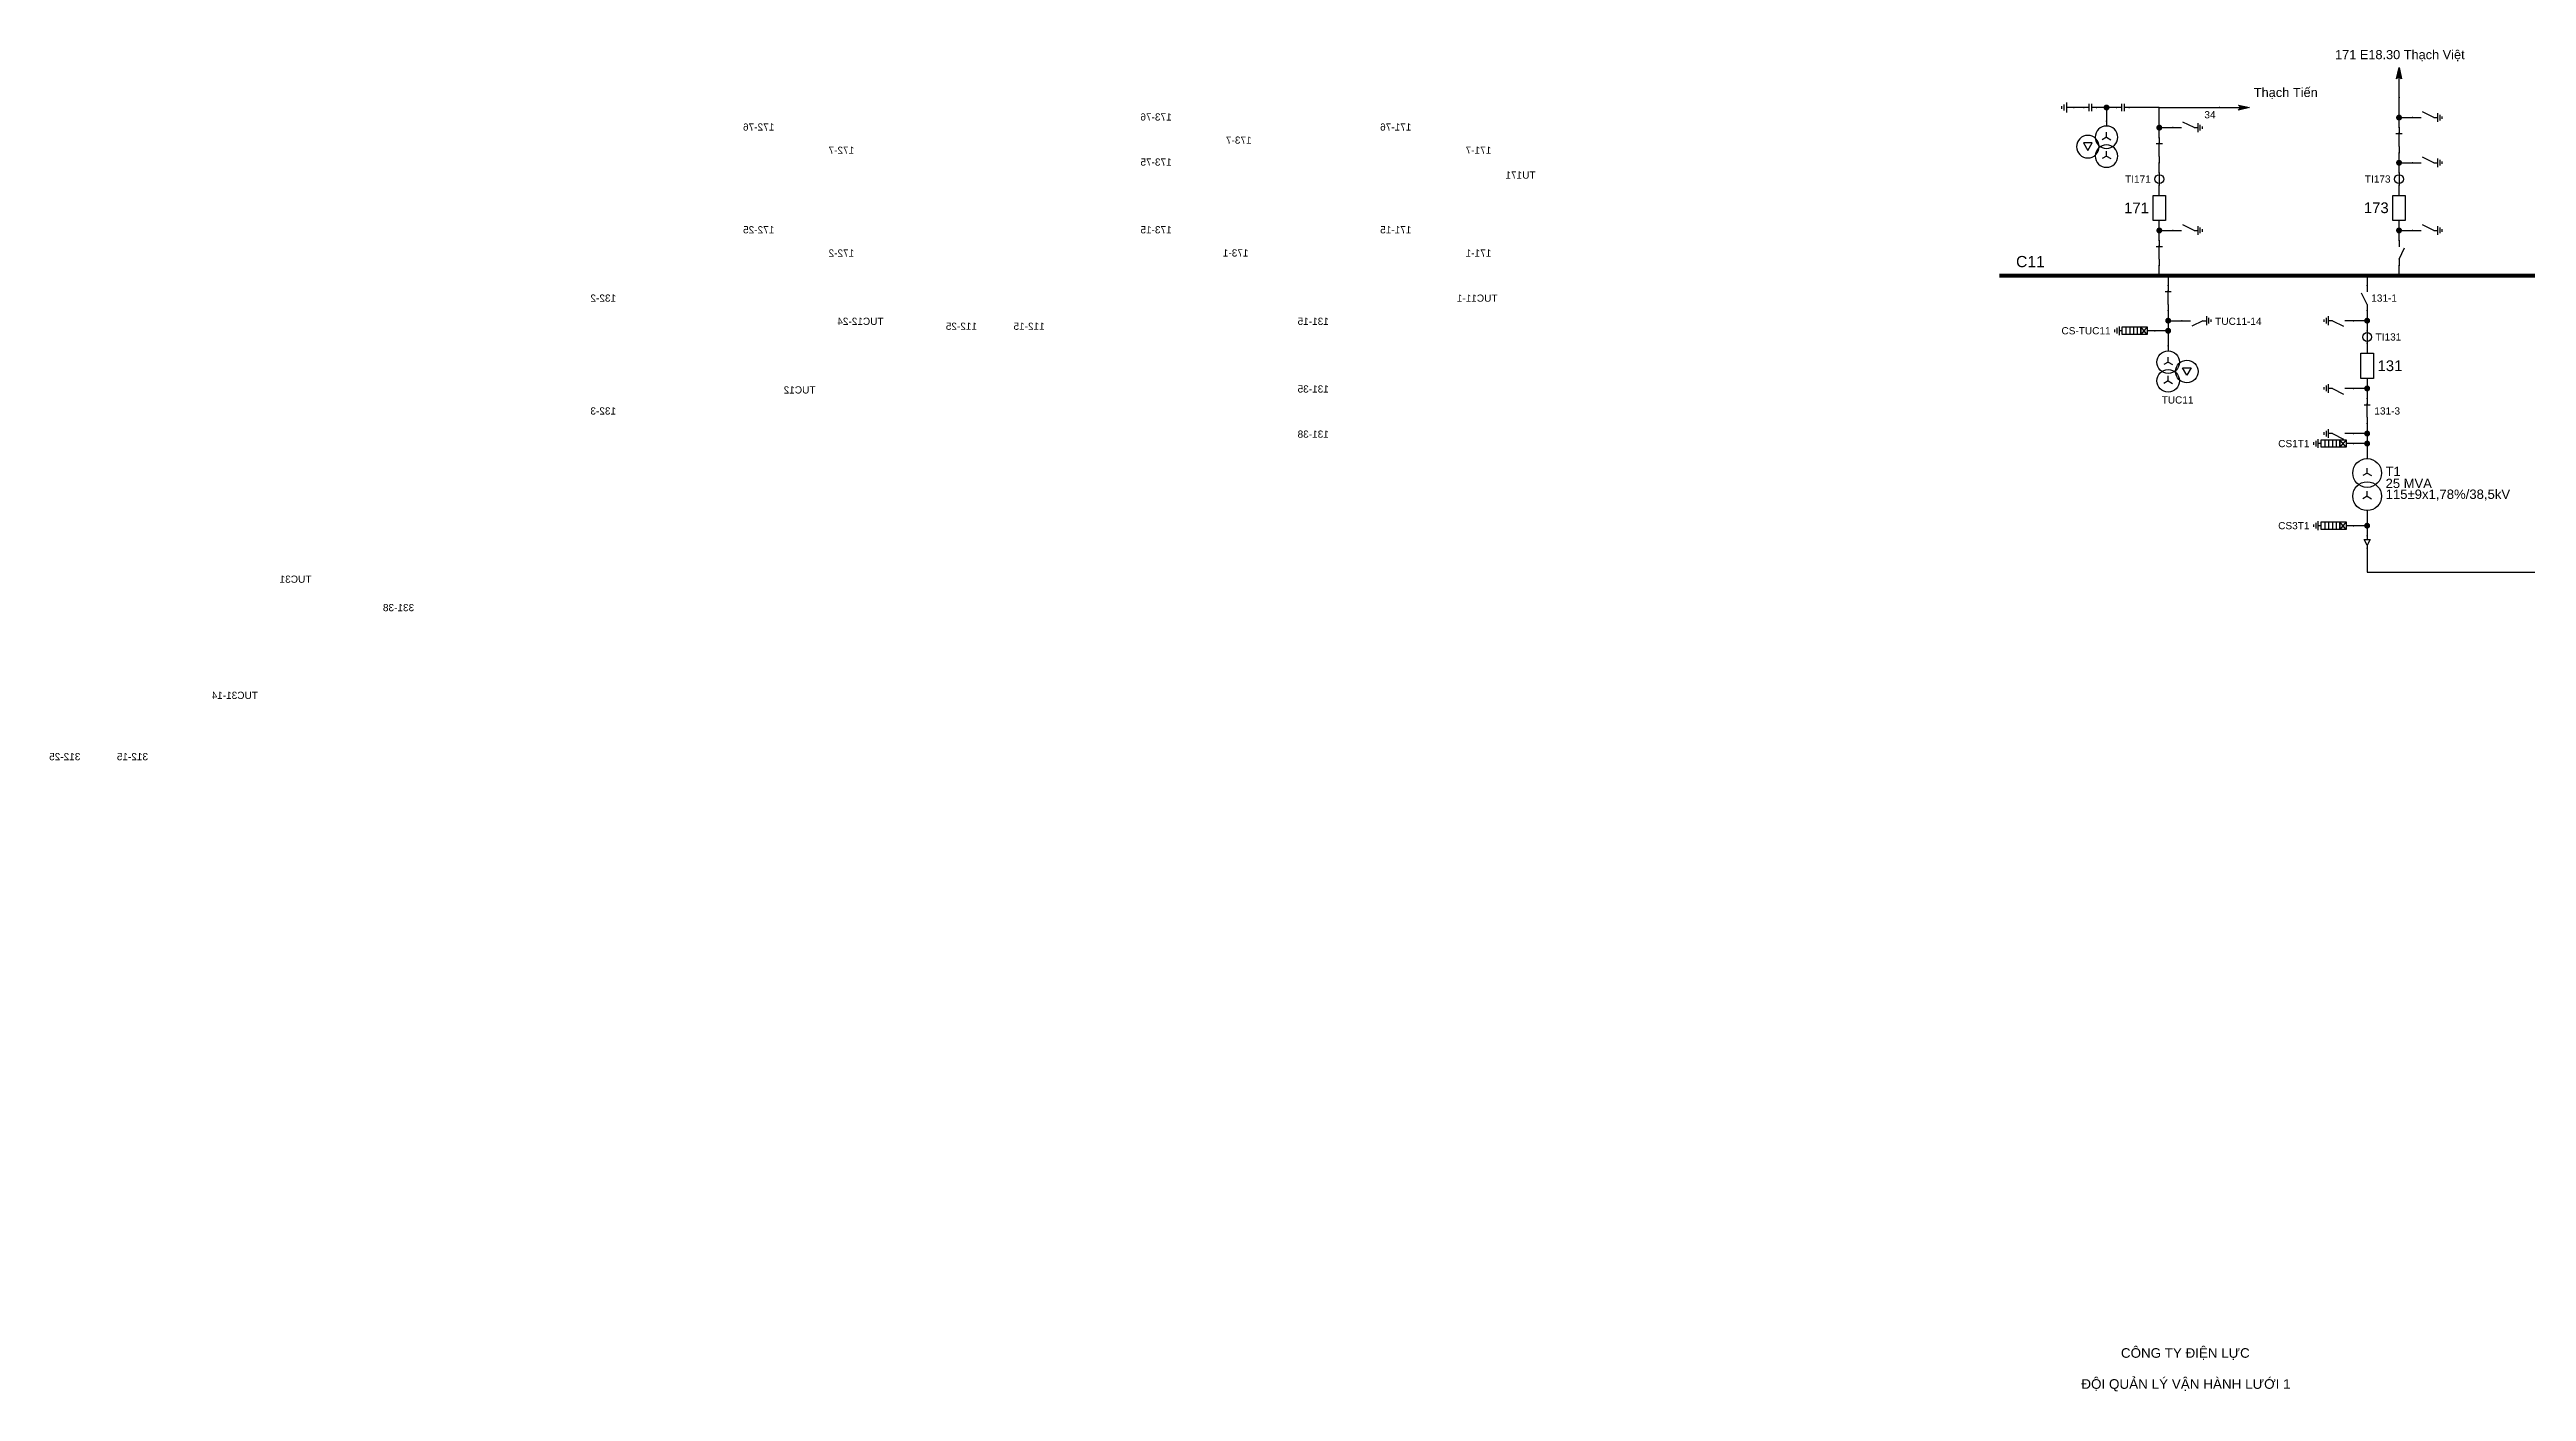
# Model space of a CAD drawing. Header units: millimetres. Extents: x -351 to 411, y 7 to 290.
# Drawn here: x -351.5 to 143.4, y 12.4 to 280.5 of the extents above; entities that cross this region are included whole.
import ezdxf

# ---------------------------------------------------------------- set-up
doc = ezdxf.new("R2010")
doc.units = ezdxf.units.MM
for name, color, linetype, lineweight in [('BUSBAR_110KV', 1, 'Continuous', 50), ('GROUND', 3, 'Continuous', 25), ('HV_110KV', 1, 'Continuous', 25), ('MV_35KV', 30, 'Continuous', 25)]:
    doc.layers.add(name, color=color, linetype=linetype, lineweight=lineweight)
doc.layers.add('SYM_PORTS', color=8, linetype='Continuous', plot=False)
doc.layers.add('TEXT', color=7, linetype='Continuous')
doc.styles.add('SLD_TEXT', font='arial.ttf')

# ---------------------------------------------------------------- blocks, each defined once
blk = doc.blocks.new('SYM_DISCONNECTOR_CLOSED')
at = {"lineweight": 25}
for points in [[(-0.625, 1.25), (0.625, 1.25)], [(0, 2.5), (0, 1.25)], [(0, -1.25), (0, 1.5)], [(0, -1.25), (0, -2.5)]]:
    blk.add_lwpolyline(points, dxfattribs=at)
at = {"layer": 'SYM_PORTS'}
for p in [(0, 2.5), (0, -2.5)]:
    blk.add_point(p, dxfattribs=at)
blk.add_attdef('DEVICE_CODE', (1.625, -0.5), '', height=2)
blk = doc.blocks.new('SYM_EARTHING_SWITCH_OPEN')
at = {"lineweight": 25}
for points in [[(0, -1.25), (-1.125, 1)], [(0, 3), (0, 1.25)], [(-0.875, -2), (0.875, -2)], [(-0.5625, -2.4375), (0.5625, -2.4375)], [(-0.25, -2.875), (0.25, -2.875)], [(0, -1.25), (0, -2)]]:
    blk.add_lwpolyline(points, dxfattribs=at)
at = {"layer": 'SYM_PORTS'}
blk.add_point((0, 3), dxfattribs=at)
blk.add_attdef('DEVICE_CODE', (1.875, 0), '', height=2)
blk = doc.blocks.new('SYM_CIRCUIT_BREAKER')
at = {"lineweight": 25}
blk.add_lwpolyline([(-1.25, 2.5), (1.25, 2.5), (1.25, -2.5), (-1.25, -2.5)], close=True, dxfattribs=at)
at = {"layer": 'SYM_PORTS'}
for p in [(0, 2.5), (0, -2.5)]:
    blk.add_point(p, dxfattribs=at)
blk.add_attdef('DEVICE_CODE', (2.25, -0.5), '', height=2)
at = {"flags": 1}
blk.add_attdef('RATING', (2.25, -3.5), '', height=2, dxfattribs=at)
blk = doc.blocks.new('SYM_CURRENT_TRANSFORMER')
at = {"lineweight": 25}
blk.add_lwpolyline([(0, 1.25), (0, -1.25)], dxfattribs=at)
blk.add_circle((0, 0), 0.875, dxfattribs=at)
at = {"layer": 'SYM_PORTS'}
for p in [(0, 1.25), (0, -1.25)]:
    blk.add_point(p, dxfattribs=at)
blk.add_attdef('DEVICE_CODE', (1.875, -1.75), '', height=2)
at = {"flags": 1}
blk.add_attdef('RATIO', (1.875, -4.75), '', height=2, dxfattribs=at)
blk = doc.blocks.new('SYM_COUPLING_CAPACITOR')
at = {"lineweight": 25}
for points in [[(-0.75, 0.25), (0.75, 0.25)], [(0, 1.25), (0, 0.25)], [(-0.75, -0.25), (0.75, -0.25)], [(0, -0.25), (0, -1.25)]]:
    blk.add_lwpolyline(points, dxfattribs=at)
at = {"layer": 'SYM_PORTS'}
for p in [(0, 1.25), (0, -1.25)]:
    blk.add_point(p, dxfattribs=at)
blk.add_attdef('DEVICE_CODE', (1.75, -1.75), '', height=2)
blk = doc.blocks.new('SYM_VOLTAGE_TRANSFORMER')
at = {"lineweight": 25}
for points in [[(0, 1.375), (-0.8625, 0.875)], [(0, 4.625), (0, 3.625)], [(0, 1.375), (0, 2.375)], [(0, 1.375), (0.8625, 0.875)], [(0, -2.375), (-0.8625, -2.875)], [(0, -2.375), (0, -1.375)], [(0, -2.375), (0.8625, -2.875)]]:
    blk.add_lwpolyline(points, dxfattribs=at)
blk.add_lwpolyline([(2.875, 0.25), (4.625, 0.25), (3.75, -1.25)], close=True, dxfattribs=at)
for centre in [(0, 1.375), (3.75, -0.5), (0, -2.375)]:
    blk.add_circle(centre, 2.25, dxfattribs=at)
at = {"layer": 'SYM_PORTS'}
blk.add_point((0, 4.625), dxfattribs=at)
blk.add_attdef('DEVICE_CODE', (7, 1.625), '', height=2)
at = {"flags": 1}
blk.add_attdef('RATIO', (7, -1.375), '', height=2, dxfattribs=at)
blk = doc.blocks.new('SYM_GROUND_SYMBOL')
at = {"lineweight": 25}
for points in [[(0, 1.25), (0, -0.25)], [(-1, -0.25), (1, -0.25)], [(-0.625, -0.75), (0.625, -0.75)], [(-0.25, -1.25), (0.25, -1.25)]]:
    blk.add_lwpolyline(points, dxfattribs=at)
at = {"layer": 'SYM_PORTS'}
blk.add_point((0, 1.25), dxfattribs=at)
blk = doc.blocks.new('SYM_LINE_FEEDER_ARROW')
blk.add_hatch(color=7).paths.add_polyline_path([(0, -3), (-0.5, -0.75), (0, -1.25), (0.5, -0.75)])
at = {"lineweight": 25}
blk.add_lwpolyline([(0, 3), (0, -1.25)], dxfattribs=at)
blk.add_lwpolyline([(0, -3), (-0.5, -0.75), (0, -1.25), (0.5, -0.75)], close=True, dxfattribs=at)
at = {"layer": 'SYM_PORTS'}
blk.add_point((0, 3), dxfattribs=at)
blk.add_attdef('LINE_NAME', (1.5, 0), '', height=2)
blk = doc.blocks.new('SYM_DISCONNECTOR_OPEN')
at = {"lineweight": 25}
for points in [[(0, -1.25), (-1.125, 1)], [(0, 2.5), (0, 1.25)], [(0, -1.25), (0, -2.5)]]:
    blk.add_lwpolyline(points, dxfattribs=at)
at = {"layer": 'SYM_PORTS'}
for p in [(0, 2.5), (0, -2.5)]:
    blk.add_point(p, dxfattribs=at)
blk.add_attdef('DEVICE_CODE', (1, -0.5), '', height=2)
blk = doc.blocks.new('SYM_SURGE_ARRESTER')
at = {"lineweight": 25}
for points in [[(-0.75, 2.5), (0.75, 2.5), (0.75, 1.25), (-0.75, 1.25)], [(-0.75, 1.25), (0.75, 1.25), (0.75, -2.5), (-0.75, -2.5)]]:
    blk.add_lwpolyline(points, close=True, dxfattribs=at)
for points in [[(-0.75, 2.5), (0.75, 1.25)], [(0.75, 2.5), (-0.75, 1.25)], [(-0.75, 0.5), (0.75, 0.5)], [(0, 4), (0, 2.5)], [(-0.875, -3.125), (0.875, -3.125)], [(-0.75, -0.25), (0.75, -0.25)], [(-0.75, -1), (0.75, -1)], [(-0.75, -1.75), (0.75, -1.75)], [(-0.5625, -3.5625), (0.5625, -3.5625)], [(-0.25, -4), (0.25, -4)], [(0, -2.5), (0, -3.125)]]:
    blk.add_lwpolyline(points, dxfattribs=at)
at = {"layer": 'SYM_PORTS'}
blk.add_point((0, 4), dxfattribs=at)
blk.add_attdef('DEVICE_CODE', (1.875, 1), '', height=2)
blk = doc.blocks.new('SYM_TRANSFORMER_2W')
at = {"lineweight": 25}
for points in [[(0, 2.3125), (-0.8625, 1.8125)], [(0, 2.3125), (0, 3.3125)], [(0, 2.3125), (0.8625, 1.8125)], [(0, -2.3125), (-0.8625, -2.8125)], [(0, -2.3125), (0, -1.3125)], [(0, -2.3125), (0.8625, -2.8125)]]:
    blk.add_lwpolyline(points, dxfattribs=at)
for centre in [(0, 2.3125), (0, -2.3125)]:
    blk.add_circle(centre, 2.875, dxfattribs=at)
at = {"layer": 'SYM_PORTS'}
for p in [(0, 5.1875), (0, -5.1875)]:
    blk.add_point(p, dxfattribs=at)
blk.add_attdef('DEVICE_CODE', (3.875, 2.1875), '', height=2)
at = {"flags": 1}
for tag, p in [('POWER', (3.875, -0.8125)), ('VOLTAGE_RATIO', (3.875, -3.8125))]:
    blk.add_attdef(tag, p, '', height=2, dxfattribs=at)
blk = doc.blocks.new('SYM_CABLE_TERMINATION')
at = {"lineweight": 25}
blk.add_lwpolyline([(-0.625, 0.5), (0.625, 0.5), (0, -0.625)], close=True, dxfattribs=at)
for points in [[(0, 1.25), (0, 0.5)], [(0, -0.625), (0, -1.25)]]:
    blk.add_lwpolyline(points, dxfattribs=at)
at = {"layer": 'SYM_PORTS'}
for p in [(0, 1.25), (0, -1.25)]:
    blk.add_point(p, dxfattribs=at)

msp = doc.modelspace()

# ---------------------------------------------------------------- hatches: boundary and pattern name
at = {"layer": 'HV_110KV'}
h = msp.add_hatch(color=7, dxfattribs=at)
edge = h.paths.add_edge_path()
edge.add_arc((59.47, 268.93), 0.6, 0, 360)
h = msp.add_hatch(color=7, dxfattribs=at)
edge = h.paths.add_edge_path()
edge.add_arc((117.9, 266.92), 0.6, 0, 360)
h = msp.add_hatch(color=7, dxfattribs=at)
edge = h.paths.add_edge_path()
edge.add_arc((70.01, 264.91), 0.6, 0, 360)
h = msp.add_hatch(color=7, dxfattribs=at)
edge = h.paths.add_edge_path()
edge.add_arc((117.9, 257.9), 0.6, 0, 360)
h = msp.add_hatch(color=7, dxfattribs=at)
edge = h.paths.add_edge_path()
edge.add_arc((70.01, 244.37), 0.6, 0, 360)
h = msp.add_hatch(color=7, dxfattribs=at)
edge = h.paths.add_edge_path()
edge.add_arc((117.9, 244.37), 0.6, 0, 360)
h = msp.add_hatch(color=7, dxfattribs=at)
edge = h.paths.add_edge_path()
edge.add_arc((71.78, 226.34), 0.6, 0, 360)
h = msp.add_hatch(color=7, dxfattribs=at)
edge = h.paths.add_edge_path()
edge.add_arc((71.78, 224.33), 0.6, 0, 360)
h = msp.add_hatch(color=7, dxfattribs=at)
edge = h.paths.add_edge_path()
edge.add_arc((111.53, 226.34), 0.6, 0, 360)
h = msp.add_hatch(color=7, dxfattribs=at)
edge = h.paths.add_edge_path()
edge.add_arc((111.53, 212.81), 0.6, 0, 360)
h = msp.add_hatch(color=7, dxfattribs=at)
edge = h.paths.add_edge_path()
edge.add_arc((111.53, 203.79), 0.6, 0, 360)
h = msp.add_hatch(color=7, dxfattribs=at)
edge = h.paths.add_edge_path()
edge.add_arc((111.53, 201.79), 0.6, 0, 360)
at = {"layer": 'MV_35KV'}
h = msp.add_hatch(color=7, dxfattribs=at)
edge = h.paths.add_edge_path()
edge.add_arc((111.53, 185.38), 0.6, 0, 360)

# ---------------------------------------------------------------- linework, layer by layer
at = {"layer": 'BUSBAR_110KV', "const_width": 0.785}
msp.add_lwpolyline([(38.06, 235.36), (146.63, 235.36)], dxfattribs=at)
at = {"layer": 'GROUND'}
msp.add_lwpolyline([(54.96, 268.93), (52.96, 268.93)], dxfattribs=at)
at = {"layer": 'HV_110KV'}
for points in [[(59.47, 268.93), (57.46, 268.93)], [(61.48, 268.93), (59.47, 268.93)], [(59.47, 268.93), (59.47, 266.23)], [(70.01, 268.93), (63.98, 268.93)], [(70.01, 264.91), (70.01, 268.93)], [(70.01, 268.93), (82.06, 268.93)], [(117.9, 266.92), (117.9, 270.94)], [(70.01, 262.9), (70.01, 264.91)], [(70.01, 264.91), (72.7, 264.91)], [(117.9, 264.91), (117.9, 266.92)], [(117.9, 266.92), (120.59, 266.92)], [(70.01, 255.89), (70.01, 257.9)], [(117.9, 257.9), (117.9, 259.91)], [(117.9, 255.89), (117.9, 257.9)], [(117.9, 257.9), (120.59, 257.9)], [(70.01, 251.38), (70.01, 253.39)], [(117.9, 251.38), (117.9, 253.39)], [(70.01, 244.37), (70.01, 246.38)], [(70.01, 242.37), (70.01, 244.37)], [(70.01, 244.37), (72.7, 244.37)], [(117.9, 244.37), (117.9, 246.38)], [(117.9, 242.37), (117.9, 244.37)], [(117.9, 244.37), (120.59, 244.37)], [(70.01, 235.36), (70.01, 237.37)], [(71.78, 235.36), (71.78, 233.35)], [(111.53, 235.36), (111.53, 233.35)], [(117.9, 235.36), (117.9, 237.37)], [(71.78, 228.35), (71.78, 226.34)], [(111.53, 228.35), (111.53, 226.34)], [(71.78, 224.33), (69.09, 224.33)], [(71.78, 226.34), (74.48, 226.34)], [(71.78, 226.34), (71.78, 224.33)], [(71.78, 224.33), (71.78, 221.32)], [(111.53, 226.34), (108.83, 226.34)], [(111.53, 226.34), (111.53, 224.33)], [(111.53, 221.83), (111.53, 219.82)], [(111.53, 212.81), (108.83, 212.81)], [(111.53, 214.82), (111.53, 212.81)], [(111.53, 212.81), (111.53, 210.8)], [(111.53, 203.79), (108.83, 203.79)], [(111.53, 205.8), (111.53, 203.79)], [(111.53, 203.79), (111.53, 201.79)], [(111.53, 201.79), (108.83, 201.79)], [(111.53, 201.79), (111.53, 198.77)]]:
    msp.add_lwpolyline(points, dxfattribs=at)
at = {"layer": 'MV_35KV'}
for points in [[(111.53, 188.4), (111.53, 185.38)], [(111.53, 185.38), (108.83, 185.38)], [(111.53, 185.38), (111.53, 183.38)], [(111.53, 180.88), (111.53, 178.18), (111.53, 176.09), (269.23, 176.09), (269.23, 173.39)]]:
    msp.add_lwpolyline(points, dxfattribs=at)

# ---------------------------------------------------------------- block references
at = {"layer": 'GROUND', "rotation": 270}
msp.add_blockref('SYM_GROUND_SYMBOL', (51.71, 268.93), dxfattribs=at)
at = {"layer": 'HV_110KV'}
for name, p, rotation in [('SYM_LINE_FEEDER_ARROW', (117.9, 273.94), 180), ('SYM_COUPLING_CAPACITOR', (56.21, 268.93), 270), ('SYM_COUPLING_CAPACITOR', (62.73, 268.93), 270), ('SYM_LINE_FEEDER_ARROW', (85.06, 268.93), 90)]:
    msp.add_blockref(name, p, dxfattribs=dict(at, rotation=rotation))
ref = msp.add_blockref('SYM_EARTHING_SWITCH_OPEN', (123.59, 266.92), dxfattribs=dict(at, xscale=-1, rotation=90))
ref.add_attrib('DEVICE_CODE', '173-76', (127.29, 266.33), dxfattribs={"layer": 'TEXT', "extrusion": (0, 0, -1), "height": 1.437, "style": 'SLD_TEXT'})
ref = msp.add_blockref('SYM_EARTHING_SWITCH_OPEN', (202.99, 264.91), dxfattribs=dict(at, xscale=-1, rotation=90))
ref.add_attrib('DEVICE_CODE', '172-76', (206.68, 264.32), dxfattribs={"layer": 'TEXT', "extrusion": (0, 0, -1), "height": 1.437, "style": 'SLD_TEXT'})
ref = msp.add_blockref('SYM_DISCONNECTOR_CLOSED', (197.29, 260.4), dxfattribs=dict(at, xscale=-1))
ref.add_attrib('DEVICE_CODE', '172-7', (190.71, 259.68), dxfattribs={"layer": 'TEXT', "extrusion": (0, 0, -1), "height": 1.437, "style": 'SLD_TEXT'})
ref = msp.add_blockref('SYM_DISCONNECTOR_CLOSED', (117.9, 262.41), dxfattribs=dict(at, xscale=-1))
ref.add_attrib('DEVICE_CODE', '173-7', (111.32, 261.7), dxfattribs={"layer": 'TEXT', "extrusion": (0, 0, -1), "height": 1.437, "style": 'SLD_TEXT'})
ref = msp.add_blockref('SYM_EARTHING_SWITCH_OPEN', (75.7, 264.91), dxfattribs=dict(at, xscale=-1, rotation=90))
ref.add_attrib('DEVICE_CODE', '171-76', (79.4, 264.32), dxfattribs={"layer": 'TEXT', "extrusion": (0, 0, -1), "height": 1.437, "style": 'SLD_TEXT'})
ref = msp.add_blockref('SYM_DISCONNECTOR_CLOSED', (70.01, 260.4), dxfattribs=dict(at, xscale=-1))
ref.add_attrib('DEVICE_CODE', '171-7', (63.43, 259.68), dxfattribs={"layer": 'TEXT', "extrusion": (0, 0, -1), "height": 1.437, "style": 'SLD_TEXT'})
ref = msp.add_blockref('SYM_VOLTAGE_TRANSFORMER', (59.47, 261.61), dxfattribs=dict(at, xscale=-1))
ref.add_attrib('DEVICE_CODE', 'TU171', (54.59, 254.72), dxfattribs={"layer": 'TEXT', "extrusion": (0, 0, -1), "height": 1.437, "style": 'SLD_TEXT'})
ref = msp.add_blockref('SYM_EARTHING_SWITCH_OPEN', (123.59, 257.9), dxfattribs=dict(at, xscale=-1, rotation=90))
ref.add_attrib('DEVICE_CODE', '173-75', (127.29, 257.32), dxfattribs={"layer": 'TEXT', "extrusion": (0, 0, -1), "height": 1.437, "style": 'SLD_TEXT'})
ref = msp.add_blockref('SYM_CURRENT_TRANSFORMER', (70.01, 254.64), dxfattribs=at)
ref.add_attrib('DEVICE_CODE', 'TI171', (63.18, 253.92), dxfattribs={"layer": 'TEXT', "height": 1.437, "style": 'SLD_TEXT'})
ref = msp.add_blockref('SYM_CURRENT_TRANSFORMER', (117.9, 254.64), dxfattribs=at)
ref.add_attrib('DEVICE_CODE', 'TI173', (111.07, 253.93), dxfattribs={"layer": 'TEXT', "height": 1.437, "style": 'SLD_TEXT'})
ref = msp.add_blockref('SYM_CIRCUIT_BREAKER', (70.01, 248.88), dxfattribs=at)
ref.add_attrib('DEVICE_CODE', '171', (62.97, 247.81), dxfattribs={"layer": 'TEXT', "height": 2.135, "style": 'SLD_TEXT'})
ref = msp.add_blockref('SYM_CIRCUIT_BREAKER', (117.9, 248.88), dxfattribs=at)
ref.add_attrib('DEVICE_CODE', '173', (110.86, 247.83), dxfattribs={"layer": 'TEXT', "height": 2.136, "style": 'SLD_TEXT'})
ref = msp.add_blockref('SYM_EARTHING_SWITCH_OPEN', (202.99, 244.37), dxfattribs=dict(at, xscale=-1, rotation=90))
ref.add_attrib('DEVICE_CODE', '172-25', (206.68, 243.79), dxfattribs={"layer": 'TEXT', "extrusion": (0, 0, -1), "height": 1.437, "style": 'SLD_TEXT'})
ref = msp.add_blockref('SYM_EARTHING_SWITCH_OPEN', (123.59, 244.37), dxfattribs=dict(at, xscale=-1, rotation=90))
ref.add_attrib('DEVICE_CODE', '173-15', (127.29, 243.79), dxfattribs={"layer": 'TEXT', "extrusion": (0, 0, -1), "height": 1.437, "style": 'SLD_TEXT'})
ref = msp.add_blockref('SYM_EARTHING_SWITCH_OPEN', (75.7, 244.37), dxfattribs=dict(at, xscale=-1, rotation=90))
ref.add_attrib('DEVICE_CODE', '171-15', (79.4, 243.79), dxfattribs={"layer": 'TEXT', "extrusion": (0, 0, -1), "height": 1.437, "style": 'SLD_TEXT'})
ref = msp.add_blockref('SYM_DISCONNECTOR_CLOSED', (197.29, 239.87), dxfattribs=dict(at, xscale=-1))
ref.add_attrib('DEVICE_CODE', '172-2', (190.71, 239.14), dxfattribs={"layer": 'TEXT', "extrusion": (0, 0, -1), "height": 1.437, "style": 'SLD_TEXT'})
ref = msp.add_blockref('SYM_DISCONNECTOR_OPEN', (117.9, 239.87), dxfattribs=dict(at, xscale=-1))
ref.add_attrib('DEVICE_CODE', '173-1', (111.94, 239.16), dxfattribs={"layer": 'TEXT', "extrusion": (0, 0, -1), "height": 1.437, "style": 'SLD_TEXT'})
ref = msp.add_blockref('SYM_DISCONNECTOR_CLOSED', (70.01, 239.87), dxfattribs=dict(at, xscale=-1))
ref.add_attrib('DEVICE_CODE', '171-1', (63.43, 239.14), dxfattribs={"layer": 'TEXT', "extrusion": (0, 0, -1), "height": 1.437, "style": 'SLD_TEXT'})
ref = msp.add_blockref('SYM_DISCONNECTOR_CLOSED', (244.86, 230.85), dxfattribs=dict(at, xscale=-1))
ref.add_attrib('DEVICE_CODE', '132-2', (238.28, 230.14), dxfattribs={"layer": 'TEXT', "extrusion": (0, 0, -1), "height": 1.437, "style": 'SLD_TEXT'})
ref = msp.add_blockref('SYM_EARTHING_SWITCH_OPEN', (169.17, 229.66), dxfattribs=dict(at, xscale=-1))
ref.add_attrib('DEVICE_CODE', '112-25', (166.17, 224.52), dxfattribs={"layer": 'TEXT', "extrusion": (0, 0, -1), "height": 1.437, "style": 'SLD_TEXT'})
ref = msp.add_blockref('SYM_EARTHING_SWITCH_OPEN', (155.65, 229.66), dxfattribs=dict(at, xscale=-1))
ref.add_attrib('DEVICE_CODE', '112-15', (152.65, 224.52), dxfattribs={"layer": 'TEXT', "extrusion": (0, 0, -1), "height": 1.437, "style": 'SLD_TEXT'})
ref = msp.add_blockref('SYM_DISCONNECTOR_CLOSED', (71.78, 230.85), dxfattribs=dict(at, xscale=-1))
ref.add_attrib('DEVICE_CODE', 'TUC11-1', (62.2, 230.13), dxfattribs={"layer": 'TEXT', "extrusion": (0, 0, -1), "height": 1.437, "style": 'SLD_TEXT'})
ref = msp.add_blockref('SYM_DISCONNECTOR_OPEN', (111.53, 230.85), dxfattribs=at)
ref.add_attrib('DEVICE_CODE', '131-1', (112.35, 230.14), dxfattribs={"layer": 'TEXT', "height": 1.437, "style": 'SLD_TEXT'})
ref = msp.add_blockref('SYM_VOLTAGE_TRANSFORMER', (203.5, 218.7), dxfattribs=dict(at, xscale=-1))
ref.add_attrib('DEVICE_CODE', 'TUC12', (198.45, 211.79), dxfattribs={"layer": 'TEXT', "extrusion": (0, 0, -1), "height": 1.437, "style": 'SLD_TEXT'})
ref = msp.add_blockref('SYM_EARTHING_SWITCH_OPEN', (197.81, 226.34), dxfattribs=dict(at, xscale=-1, rotation=270))
ref.add_attrib('DEVICE_CODE', 'TUC12-24', (184.85, 225.5), dxfattribs={"layer": 'TEXT', "extrusion": (0, 0, -1), "height": 1.437, "style": 'SLD_TEXT'})
ref = msp.add_blockref('SYM_EARTHING_SWITCH_OPEN', (105.83, 226.34), dxfattribs=dict(at, xscale=-1, rotation=270))
ref.add_attrib('DEVICE_CODE', '131-15', (95.89, 225.5), dxfattribs={"layer": 'TEXT', "extrusion": (0, 0, -1), "height": 1.437, "style": 'SLD_TEXT'})
ref = msp.add_blockref('SYM_SURGE_ARRESTER', (65.09, 224.33), dxfattribs=dict(at, rotation=270))
ref.add_attrib('DEVICE_CODE', 'CS-TUC11', (50.46, 223.61), dxfattribs={"layer": 'TEXT', "height": 1.437, "style": 'SLD_TEXT'})
ref = msp.add_blockref('SYM_EARTHING_SWITCH_OPEN', (77.48, 226.34), dxfattribs=dict(at, rotation=90))
ref.add_attrib('DEVICE_CODE', 'TUC11-14', (81.18, 225.5), dxfattribs={"layer": 'TEXT', "height": 1.437, "style": 'SLD_TEXT'})
ref = msp.add_blockref('SYM_CURRENT_TRANSFORMER', (111.53, 223.08), dxfattribs=at)
ref.add_attrib('DEVICE_CODE', 'TI131', (113.22, 222.37), dxfattribs={"layer": 'TEXT', "height": 1.437, "style": 'SLD_TEXT'})
ref = msp.add_blockref('SYM_VOLTAGE_TRANSFORMER', (71.78, 216.69), dxfattribs=at)
ref.add_attrib('DEVICE_CODE', 'TUC11', (70.48, 209.79), dxfattribs={"layer": 'TEXT', "height": 1.437, "style": 'SLD_TEXT'})
ref = msp.add_blockref('SYM_CIRCUIT_BREAKER', (111.53, 217.32), dxfattribs=at)
ref.add_attrib('DEVICE_CODE', '131', (113.6, 216.27), dxfattribs={"layer": 'TEXT', "height": 2.136, "style": 'SLD_TEXT'})
ref = msp.add_blockref('SYM_EARTHING_SWITCH_OPEN', (105.83, 212.81), dxfattribs=dict(at, xscale=-1, rotation=270))
ref.add_attrib('DEVICE_CODE', '131-35', (95.89, 211.98), dxfattribs={"layer": 'TEXT', "extrusion": (0, 0, -1), "height": 1.437, "style": 'SLD_TEXT'})
ref = msp.add_blockref('SYM_DISCONNECTOR_CLOSED', (244.86, 208.3), dxfattribs=dict(at, xscale=-1))
ref.add_attrib('DEVICE_CODE', '132-3', (238.28, 207.59), dxfattribs={"layer": 'TEXT', "extrusion": (0, 0, -1), "height": 1.437, "style": 'SLD_TEXT'})
ref = msp.add_blockref('SYM_DISCONNECTOR_CLOSED', (111.53, 208.3), dxfattribs=at)
ref.add_attrib('DEVICE_CODE', '131-3', (112.97, 207.59), dxfattribs={"layer": 'TEXT', "height": 1.437, "style": 'SLD_TEXT'})
ref = msp.add_blockref('SYM_EARTHING_SWITCH_OPEN', (105.83, 203.79), dxfattribs=dict(at, xscale=-1, rotation=270))
ref.add_attrib('DEVICE_CODE', '131-38', (95.89, 202.96), dxfattribs={"layer": 'TEXT', "extrusion": (0, 0, -1), "height": 1.437, "style": 'SLD_TEXT'})
ref = msp.add_blockref('SYM_SURGE_ARRESTER', (104.83, 201.79), dxfattribs=dict(at, rotation=270))
ref.add_attrib('DEVICE_CODE', 'CS1T1', (93.76, 201.07), dxfattribs={"layer": 'TEXT', "height": 1.437, "style": 'SLD_TEXT'})
ref = msp.add_blockref('SYM_TRANSFORMER_2W', (111.53, 193.59), dxfattribs=at)
ref.add_attrib('DEVICE_CODE', 'T1', (115.22, 195.32), dxfattribs={"layer": 'TEXT', "height": 1.845, "style": 'SLD_TEXT'})
at = {"layer": 'MV_35KV'}
ref = msp.add_blockref('SYM_SURGE_ARRESTER', (104.83, 185.38), dxfattribs=dict(at, rotation=270))
ref.add_attrib('DEVICE_CODE', 'CS3T1', (93.76, 184.67), dxfattribs={"layer": 'TEXT', "height": 1.437, "style": 'SLD_TEXT'})
msp.add_blockref('SYM_CABLE_TERMINATION', (111.53, 182.13), dxfattribs=at)
ref = msp.add_blockref('SYM_VOLTAGE_TRANSFORMER', (300.45, 168.51), dxfattribs=dict(at, xscale=-1, rotation=180))
ref.add_attrib('DEVICE_CODE', 'TUC31', (299.15, 173.98), dxfattribs={"layer": 'TEXT', "extrusion": (0, 0, -1), "height": 1.437, "style": 'SLD_TEXT'})
ref = msp.add_blockref('SYM_EARTHING_SWITCH_OPEN', (274.93, 168.88), dxfattribs=dict(at, xscale=-1, rotation=90))
ref.add_attrib('DEVICE_CODE', '331-38', (278.62, 168.3), dxfattribs={"layer": 'TEXT', "extrusion": (0, 0, -1), "height": 1.437, "style": 'SLD_TEXT'})
ref = msp.add_blockref('SYM_EARTHING_SWITCH_OPEN', (306.15, 151.37), dxfattribs=dict(at, xscale=-1, rotation=90))
ref.add_attrib('DEVICE_CODE', 'TUC31-14', (309.84, 150.77), dxfattribs={"layer": 'TEXT', "extrusion": (0, 0, -1), "height": 1.437, "style": 'SLD_TEXT'})
ref = msp.add_blockref('SYM_EARTHING_SWITCH_OPEN', (348.31, 143.66), dxfattribs=dict(at, xscale=-1))
ref.add_attrib('DEVICE_CODE', '312-25', (345.31, 138.52), dxfattribs={"layer": 'TEXT', "extrusion": (0, 0, -1), "height": 1.437, "style": 'SLD_TEXT'})
ref = msp.add_blockref('SYM_EARTHING_SWITCH_OPEN', (334.78, 143.66), dxfattribs=dict(at, xscale=-1))
ref.add_attrib('DEVICE_CODE', '312-15', (331.78, 138.52), dxfattribs={"layer": 'TEXT', "extrusion": (0, 0, -1), "height": 1.437, "style": 'SLD_TEXT'})

# ---------------------------------------------------------------- texts
at = {"layer": 'TEXT', "attachment_point": 7, "style": 'SLD_TEXT'}
for s, insert, char_height in [('171 E18.30 Thạch Việt', (105.12, 278.19), 1.8216), ('Thạch Tiến', (88.88, 270.63), 1.83), ('34', (79.01, 266.75), 1.437), ('C11', (41.39, 237), 2.24), ('25 MVA', (115.22, 192.88), 1.86), ('115±9x1,78%/38,5kV', (115.22, 190.38), 1.8747), ('CÔNG TY ĐIỆN LỰC', (62.35, 18.71), 1.9118), ('ĐỘI QUẢN LÝ VẬN HÀNH LƯỚI 1', (54.43, 12.4), 1.9252)]:
    msp.add_mtext(s, dxfattribs=dict(at, insert=insert, char_height=char_height))

doc.saveas('drawing.dxf')
